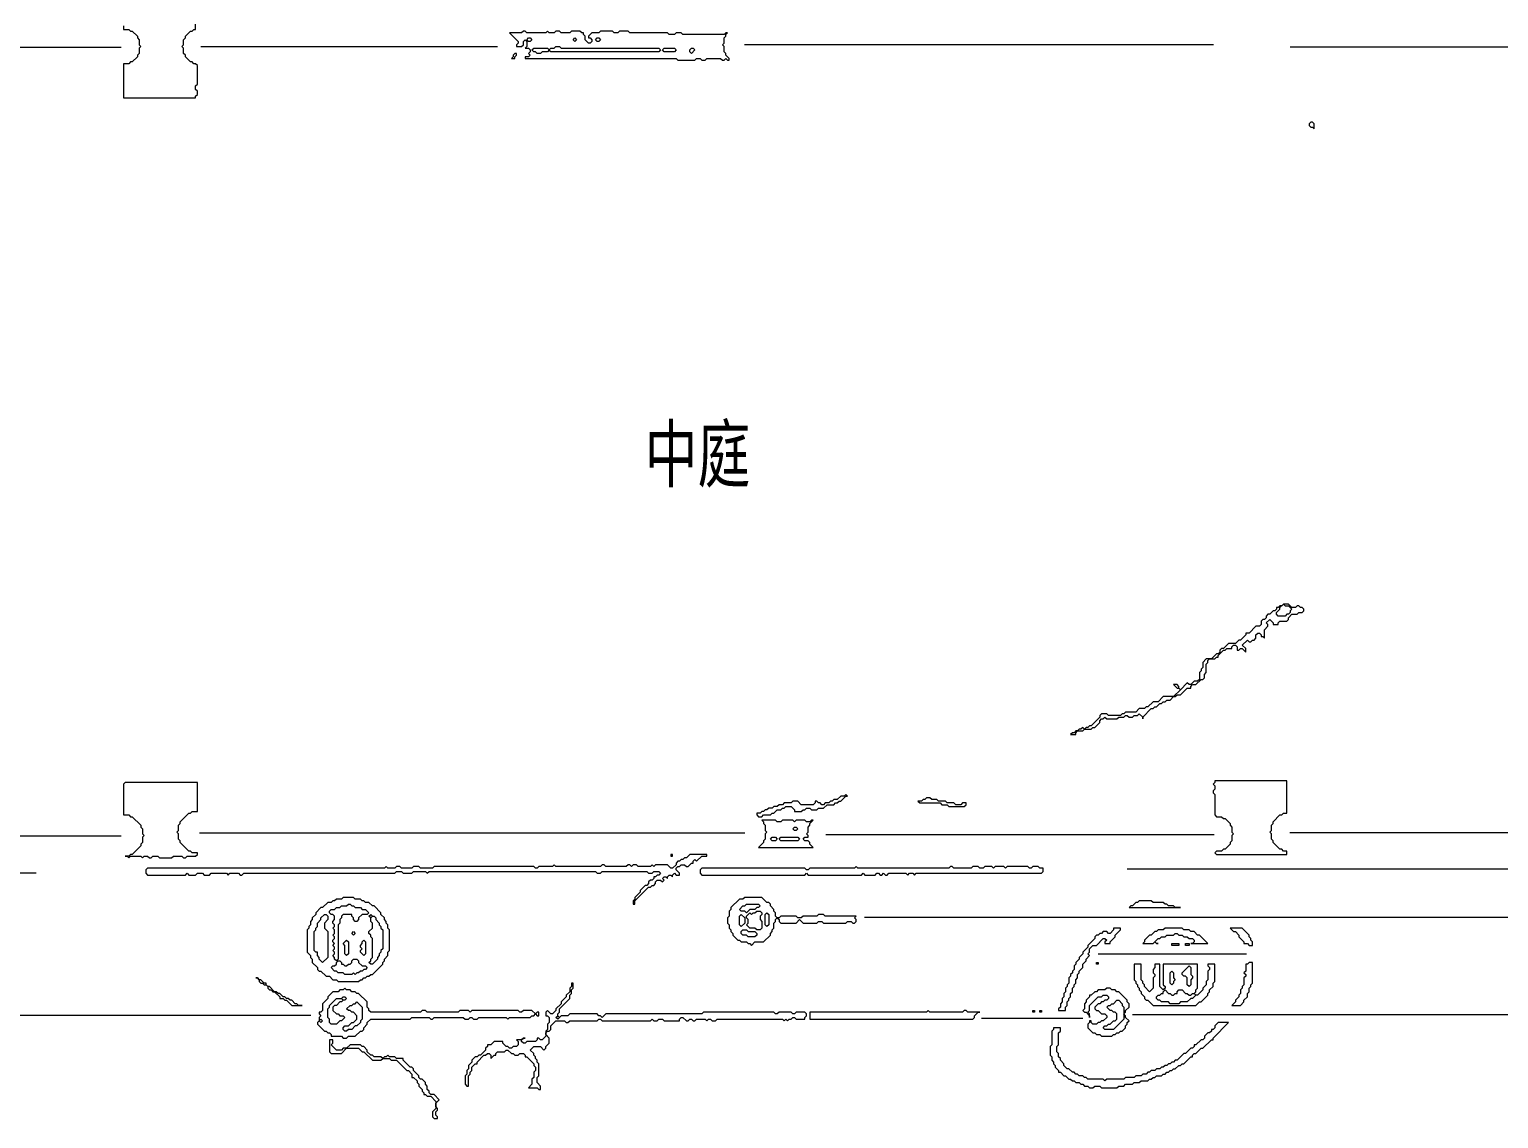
# Model space of a CAD drawing. Header units: millimetres. Extents: x 4 to 412, y 3 to 290.
# Drawn here: x 181.7 to 256.7, y 130.8 to 186.4 of the extents above; entities that cross this region are included whole.
import ezdxf

# ---------------------------------------------------------------- set-up
doc = ezdxf.new("R2010")
doc.units = ezdxf.units.MM
for name, color, linetype, lineweight in [('OCR_TEXT', 6, 'CONTINUOUS', 0), ('TRACE_STRAIGHT', 5, 'CONTINUOUS', 0), ('TRACE_TEXT_SYMBOL', 6, 'CONTINUOUS', 0)]:
    doc.layers.add(name, color=color, linetype=linetype, lineweight=lineweight)
doc.styles.add('wqy-unicode', font='wqy-unicode')

msp = doc.modelspace()

# ---------------------------------------------------------------- linework, layer by layer
at = {"layer": 'TRACE_STRAIGHT', "color": 5}
for p, q in [((165.292, 185.53), (186.402, 185.53)), ((190.474, 185.57), (205.624, 185.57)), ((218.22, 185.674), (242.169, 185.674)), ((246.084, 185.553), (267.119, 185.553)), ((164.114, 145.268), (186.405, 145.268)), ((190.406, 145.432), (218.238, 145.432)), ((222.384, 145.342), (242.198, 145.342)), ((246.058, 145.445), (269.554, 145.445)), ((164.946, 143.386), (182.078, 143.386)), ((237.764, 143.594), (269.439, 143.594)), ((224.348, 141.121), (277.828, 141.121)), ((236.276, 139.243), (243.851, 139.243)), ((163.408, 136.124), (196.095, 136.124)), ((230.32, 135.959), (235.487, 135.959)), ((238.027, 136.159), (268.698, 136.159))]:
    msp.add_line(p, q, dxfattribs=at)
at = {"layer": 'TRACE_TEXT_SYMBOL', "color": 6}
for points in [[(186.533, 186.621), (186.533, 186.446), (186.796, 186.446), (186.884, 186.358), (186.971, 186.358), (187.234, 186.095), (187.234, 186.008), (187.321, 185.92), (187.321, 185.658), (187.409, 185.57), (187.321, 185.482), (187.321, 185.22), (187.234, 185.132), (187.234, 185.045), (186.971, 184.782), (186.884, 184.782), (186.796, 184.694), (186.533, 184.694), (186.533, 182.943), (190.211, 182.943), (190.211, 183.03), (190.299, 183.118), (190.299, 183.293), (190.211, 183.381), (190.211, 183.556), (190.299, 183.643), (190.299, 184.607), (190.211, 184.694), (190.124, 184.694), (190.036, 184.782), (189.949, 184.782), (189.686, 185.045), (189.686, 185.132), (189.598, 185.22), (189.598, 185.482), (189.511, 185.57), (189.598, 185.658), (189.598, 185.92), (189.686, 186.008), (189.686, 186.095), (189.949, 186.358), (190.036, 186.358), (190.124, 186.446), (190.211, 186.446), (190.211, 186.708)], [(206.938, 186.358), (206.851, 186.271), (206.238, 186.271), (206.675, 185.833), (206.675, 185.745), (206.588, 185.658), (206.588, 185.57), (206.851, 185.57), (206.938, 185.658), (206.938, 185.833), (207.026, 185.92), (207.113, 185.833), (207.113, 185.57), (207.026, 185.482), (207.201, 185.482), (207.288, 185.395), (207.288, 185.307), (207.201, 185.22), (207.288, 185.132), (207.201, 185.045), (207.026, 185.045), (207.026, 184.957), (214.732, 184.957), (214.82, 184.869), (215.696, 184.869), (215.783, 184.957), (215.958, 184.957), (216.046, 184.869), (216.221, 184.869), (216.309, 184.957), (217.009, 184.957), (217.097, 184.869), (217.184, 184.869), (217.272, 184.957), (217.359, 184.869), (217.447, 184.869), (217.447, 184.957), (217.272, 185.132), (217.272, 185.22), (217.184, 185.307), (217.184, 185.57), (217.097, 185.658), (217.184, 185.745), (217.184, 186.008), (217.272, 186.095), (217.272, 186.183), (217.359, 186.271), (217.272, 186.271), (217.184, 186.183), (215.083, 186.183), (214.995, 186.271), (214.732, 186.271), (214.645, 186.183), (214.382, 186.183), (214.294, 186.271), (212.368, 186.271), (212.28, 186.358), (211.842, 186.358), (211.755, 186.271), (211.58, 186.271), (211.492, 186.358), (210.879, 186.358), (210.791, 186.271), (210.441, 186.271)], [(210.441, 186.271), (210.266, 186.095), (210.266, 186.008), (210.354, 186.008), (210.441, 185.92), (210.441, 185.833), (210.354, 185.745), (210.266, 185.745), (210.091, 185.92), (210.091, 186.095), (210.003, 186.183), (210.003, 186.271), (209.916, 186.271), (209.828, 186.358), (209.39, 186.358), (209.303, 186.271), (208.865, 186.271), (208.777, 186.358), (208.602, 186.358), (208.514, 186.271), (208.252, 186.271), (208.164, 186.358), (208.077, 186.271), (207.113, 186.271), (207.026, 186.358), (206.938, 186.358)], [(245.734, 157.108), (245.646, 157.021), (245.558, 157.021), (245.471, 156.933), (245.383, 156.933), (245.383, 156.846), (245.296, 156.758), (245.208, 156.758), (245.033, 156.583), (244.945, 156.583), (244.858, 156.495), (244.858, 156.408), (244.77, 156.32), (244.683, 156.32), (244.595, 156.233), (244.595, 156.057), (244.507, 155.97), (244.332, 155.97), (243.982, 155.62), (243.807, 155.62), (243.807, 155.532), (243.544, 155.269), (243.457, 155.269), (243.281, 155.094), (242.931, 155.094), (242.668, 154.831), (242.581, 154.831), (242.493, 154.744), (242.493, 154.656), (242.406, 154.569), (242.318, 154.569), (242.055, 154.306), (241.793, 154.306), (241.618, 154.131), (241.618, 153.868), (241.53, 153.781), (241.53, 153.693), (241.442, 153.605), (241.442, 153.255), (241.355, 153.167), (241.18, 153.167), (241.005, 152.992), (240.917, 152.992), (240.829, 153.08), (240.479, 152.73), (240.392, 152.817), (240.392, 152.905), (240.304, 152.992), (240.129, 152.992), (240.304, 152.817), (240.392, 152.817), (240.479, 152.73), (240.129, 152.379), (239.603, 152.379), (239.341, 152.117), (239.078, 152.117), (238.815, 151.854), (238.728, 151.854), (238.64, 151.766), (238.377, 151.766), (238.202, 151.591), (237.677, 151.591), (237.589, 151.504), (237.502, 151.504)], [(241.005, 152.905), (241.092, 152.992), (241.267, 152.992), (241.53, 153.255), (241.618, 153.255), (241.705, 153.343), (241.705, 153.518), (241.793, 153.605), (241.793, 154.043), (241.88, 154.131), (241.88, 154.218), (241.968, 154.306), (242.231, 154.306), (242.318, 154.394), (242.406, 154.394), (242.406, 154.481), (242.668, 154.744), (242.756, 154.744), (242.844, 154.831), (243.106, 154.831), (243.106, 154.919), (243.194, 155.007), (243.281, 155.007), (243.369, 154.919), (243.369, 154.744), (243.457, 154.744), (243.544, 154.831), (243.632, 154.831), (243.807, 154.656), (243.807, 154.831), (243.632, 155.007), (243.894, 155.269), (243.982, 155.182), (244.07, 155.182), (244.157, 155.269), (244.245, 155.269), (244.332, 155.357), (244.332, 155.532), (244.42, 155.62), (244.507, 155.62), (244.595, 155.532), (244.595, 155.444), (244.683, 155.444), (244.77, 155.357), (244.77, 155.795), (244.945, 155.97), (244.945, 156.057), (244.858, 156.145), (245.033, 156.32), (245.208, 156.145), (245.208, 156.057), (245.471, 156.057), (245.471, 156.145), (245.558, 156.233), (245.909, 156.233), (245.996, 156.32), (245.996, 156.408), (246.171, 156.583), (246.434, 156.583), (246.522, 156.67), (246.697, 156.67), (246.784, 156.758), (246.784, 156.846), (246.697, 156.933)], [(246.697, 156.933), (246.609, 156.933), (246.522, 157.021), (246.434, 157.021), (246.347, 156.933), (246.171, 156.933), (245.996, 157.108), (245.734, 157.108)], [(237.502, 151.504), (237.414, 151.416), (236.801, 151.416), (236.713, 151.504), (236.451, 151.504), (236.363, 151.416), (236.363, 151.328), (235.925, 150.891), (235.838, 150.891), (235.75, 150.803), (235.662, 150.803), (235.575, 150.715), (235.487, 150.803), (235.4, 150.715), (235.312, 150.715), (235.225, 150.628), (235.137, 150.628), (235.049, 150.54), (234.962, 150.54), (234.874, 150.453), (235.137, 150.453), (235.137, 150.54), (235.225, 150.628), (235.487, 150.628), (235.575, 150.715), (235.925, 150.715), (236.013, 150.803), (236.1, 150.803), (236.363, 151.066), (236.363, 151.153), (236.451, 151.241), (236.538, 151.241), (236.626, 151.328), (236.713, 151.241), (237.239, 151.241), (237.326, 151.328), (237.589, 151.328), (237.677, 151.416), (237.764, 151.416), (237.852, 151.328), (238.027, 151.328), (238.115, 151.416), (238.29, 151.416), (238.377, 151.504), (238.552, 151.328), (238.552, 151.241), (238.552, 151.328), (238.99, 151.766), (239.078, 151.766), (239.165, 151.854), (239.253, 151.854), (239.428, 152.029), (239.516, 152.029), (239.603, 152.117), (239.691, 152.117), (239.778, 152.204), (239.954, 152.204), (240.129, 152.379), (240.216, 152.379), (240.304, 152.467), (240.479, 152.467), (240.829, 152.817), (241.005, 152.817), (241.005, 152.905)], [(223.402, 147.388), (223.315, 147.3), (223.139, 147.3), (222.964, 147.125), (222.789, 147.125), (222.701, 147.037), (222.614, 147.037), (222.526, 146.95), (222.351, 146.95), (222.264, 146.862), (222.176, 146.862), (222.088, 146.95), (222.001, 146.95), (221.913, 147.037), (221.826, 147.037), (221.826, 146.95), (221.738, 146.862), (221.125, 146.862), (220.95, 147.037), (220.687, 147.037), (220.6, 146.95), (220.249, 146.95), (220.162, 146.862), (219.987, 146.862), (219.899, 146.775), (219.724, 146.775), (219.636, 146.687), (219.461, 146.687), (219.374, 146.599), (219.286, 146.599), (219.199, 146.512), (219.111, 146.512), (219.023, 146.424), (218.848, 146.424), (218.848, 146.337), (218.936, 146.249), (219.111, 146.249), (219.199, 146.337), (219.549, 146.337), (219.636, 146.424), (219.724, 146.424), (219.899, 146.599), (220.074, 146.599), (220.162, 146.687), (220.249, 146.687), (220.337, 146.775), (220.6, 146.775), (220.775, 146.599), (220.775, 146.512), (221.125, 146.512), (221.213, 146.599), (221.3, 146.599), (221.388, 146.687), (221.563, 146.687), (221.651, 146.599), (221.913, 146.599), (222.001, 146.687), (222.264, 146.687), (222.439, 146.862), (222.789, 146.862), (222.877, 146.95), (222.964, 146.95), (223.052, 147.037), (223.139, 147.037)], [(223.139, 147.037), (223.402, 147.3), (223.49, 147.3), (223.402, 147.388)], [(215.433, 144.322), (215.258, 144.147), (215.17, 144.147), (215.083, 144.06), (214.995, 144.06), (214.907, 143.972), (214.82, 143.972), (214.732, 143.885), (214.732, 143.797), (214.557, 143.622), (214.47, 143.622), (214.294, 143.797), (213.681, 143.797), (213.594, 143.709), (213.506, 143.797), (213.419, 143.709), (212.806, 143.709), (212.718, 143.797), (212.543, 143.797), (212.455, 143.709), (212.368, 143.797), (212.28, 143.797), (212.193, 143.709), (211.142, 143.709), (211.054, 143.797), (210.967, 143.797), (210.879, 143.709), (208.602, 143.709), (208.514, 143.797), (208.427, 143.709), (207.726, 143.709), (207.639, 143.622), (207.551, 143.622), (207.464, 143.709), (202.384, 143.709), (202.297, 143.622), (201.684, 143.622), (201.596, 143.709), (201.333, 143.709), (201.246, 143.622), (200.72, 143.622), (200.633, 143.709), (200.458, 143.709), (200.37, 143.622), (200.02, 143.622), (199.932, 143.709), (199.845, 143.622), (187.759, 143.622), (187.672, 143.534), (187.672, 143.359), (187.759, 143.272), (189.686, 143.272), (189.774, 143.359), (189.861, 143.272), (190.211, 143.272), (190.299, 143.359), (190.562, 143.359), (190.649, 143.272), (190.912, 143.272), (191, 143.359), (191.788, 143.359), (191.875, 143.272), (191.963, 143.359), (192.401, 143.359)], [(214.907, 143.272), (214.907, 143.359), (214.732, 143.534), (214.732, 143.622), (214.82, 143.709), (214.907, 143.709), (214.995, 143.797), (215.17, 143.797), (215.258, 143.709), (215.345, 143.709), (215.52, 143.885), (215.608, 143.885), (215.608, 143.972), (215.696, 144.06), (215.783, 143.972), (216.046, 144.235), (216.309, 144.235), (216.309, 144.322), (215.433, 144.322)], [(192.401, 143.359), (192.488, 143.272), (192.576, 143.272), (192.664, 143.359), (200.37, 143.359), (200.458, 143.447), (200.72, 143.447), (200.808, 143.359), (201.246, 143.359), (201.333, 143.447), (201.946, 143.447), (202.034, 143.359), (202.122, 143.447), (210.616, 143.447), (210.704, 143.359), (210.879, 143.359), (210.967, 143.447), (213.243, 143.447), (213.331, 143.359), (213.506, 143.359), (213.594, 143.447), (213.856, 143.447), (213.944, 143.359), (213.856, 143.272), (213.769, 143.272), (213.681, 143.184), (213.594, 143.184), (213.594, 143.096), (213.506, 143.009), (213.419, 143.009), (213.331, 142.921), (213.331, 142.834), (213.243, 142.746), (213.156, 142.746), (212.893, 142.483), (212.893, 142.396), (212.63, 142.133), (212.63, 142.046), (212.543, 141.958), (212.543, 141.783), (212.63, 141.783), (212.63, 141.958), (213.331, 142.659), (213.419, 142.659), (213.506, 142.746), (213.594, 142.746), (213.681, 142.834), (213.681, 142.921), (213.769, 143.009), (213.944, 143.009), (214.032, 142.921), (214.119, 143.009), (214.032, 143.096), (214.119, 143.184), (214.207, 143.184), (214.294, 143.096), (214.294, 143.184), (214.382, 143.272), (214.47, 143.272), (214.557, 143.184), (214.557, 143.272), (214.645, 143.359), (214.732, 143.272), (214.907, 143.272)], [(197.743, 142.133), (197.655, 142.046), (197.393, 142.046), (197.305, 141.958), (197.217, 141.958), (197.13, 141.87), (196.955, 141.87), (196.692, 141.608), (196.604, 141.608), (196.342, 141.345), (196.342, 141.257), (196.166, 141.082), (196.166, 140.995), (196.079, 140.907), (196.079, 140.732), (195.991, 140.644), (195.991, 140.557), (195.904, 140.469), (195.904, 139.331), (196.079, 139.156), (196.079, 139.068), (196.166, 138.98), (196.166, 138.805), (196.429, 138.543), (196.429, 138.455), (196.517, 138.367), (196.604, 138.367), (196.867, 138.105), (197.042, 138.105), (197.217, 137.93), (197.393, 137.93), (197.48, 137.842), (198.531, 137.842), (198.619, 137.93), (198.706, 137.93), (198.794, 138.017), (198.881, 138.017), (198.969, 138.105), (199.056, 138.105), (199.144, 138.192), (199.232, 138.192), (199.757, 138.718), (199.757, 138.805), (199.845, 138.893), (199.845, 138.98), (200.02, 139.156), (200.02, 139.331), (200.107, 139.418), (200.107, 140.469), (200.02, 140.557), (200.02, 140.732), (199.932, 140.82), (199.932, 140.907), (199.845, 140.995), (199.845, 141.082), (199.669, 141.257), (199.669, 141.345), (199.319, 141.695), (199.232, 141.695), (199.056, 141.87), (198.881, 141.87), (198.794, 141.958), (198.706, 141.958), (198.619, 142.046)], [(198.619, 142.046), (198.356, 142.046), (198.268, 142.133), (197.743, 142.133)], [(218.235, 142.133), (218.148, 142.046), (217.972, 142.046), (217.535, 141.608), (217.535, 141.52), (217.447, 141.433), (217.447, 141.17), (217.359, 141.082), (217.359, 140.82), (217.447, 140.732), (217.447, 140.557), (217.535, 140.469), (217.535, 140.382), (217.622, 140.294), (217.622, 140.206), (217.885, 139.944), (217.972, 139.944), (218.06, 139.856), (218.323, 139.856), (218.41, 139.769), (218.498, 139.769), (218.585, 139.681), (218.761, 139.856), (219.199, 139.856), (219.549, 140.206), (219.549, 140.294), (219.636, 140.382), (219.636, 140.469), (219.724, 140.557), (219.724, 140.82), (219.812, 140.907), (219.812, 140.995), (219.899, 141.082), (219.987, 140.995), (219.987, 140.907), (220.074, 140.82), (220.862, 140.82), (221.038, 140.995), (221.213, 140.82), (221.913, 140.82), (222.001, 140.907), (222.176, 140.907), (222.264, 140.82), (223.402, 140.82), (223.49, 140.907), (223.665, 140.907), (223.752, 140.82), (223.84, 140.82), (223.928, 140.907), (223.928, 140.995), (223.84, 141.082), (223.928, 141.17), (222.351, 141.17), (222.264, 141.257), (222.001, 141.257), (221.913, 141.17), (221.213, 141.17), (221.125, 141.082), (220.95, 141.082), (220.862, 141.17), (220.074, 141.17), (219.987, 141.082), (219.899, 141.082), (219.812, 141.17)], [(219.812, 141.17), (219.812, 141.345), (219.724, 141.433), (219.724, 141.52), (219.549, 141.695), (219.549, 141.783), (219.461, 141.87), (219.374, 141.87), (219.111, 142.133), (218.235, 142.133)], [(237.064, 140.557), (237.064, 140.469), (236.889, 140.294), (236.801, 140.294), (236.713, 140.382), (236.538, 140.382), (236.451, 140.294), (236.363, 140.294), (236.276, 140.206), (236.188, 140.206), (236.1, 140.119), (236.1, 140.031), (235.75, 139.681), (235.75, 139.593), (235.487, 139.331), (235.487, 139.243), (235.312, 139.068), (235.312, 138.98), (235.137, 138.805), (235.137, 138.718), (235.049, 138.63), (235.049, 138.455), (234.962, 138.367), (234.962, 138.28), (234.874, 138.192), (234.874, 138.105), (234.787, 138.017), (234.787, 137.754), (234.699, 137.667), (234.699, 137.579), (234.612, 137.492), (234.612, 137.317), (234.524, 137.229), (234.524, 137.054), (234.436, 136.966), (234.436, 136.791), (234.349, 136.704), (234.349, 136.528), (234.261, 136.441), (234.261, 136.353), (234.612, 136.353), (234.612, 136.528), (234.699, 136.616), (234.699, 136.791), (234.787, 136.879), (234.787, 136.966), (234.874, 137.054), (234.874, 137.229), (234.962, 137.317), (234.962, 137.492), (235.049, 137.579), (235.049, 137.667), (235.137, 137.754), (235.137, 137.93), (235.225, 138.017), (235.225, 138.192), (235.312, 138.28), (235.312, 138.367), (235.487, 138.543), (235.487, 138.718), (235.662, 138.893), (235.662, 138.98), (235.838, 139.156), (235.75, 139.243)], [(235.75, 139.243), (235.838, 139.331), (235.838, 139.506), (236.013, 139.681), (236.188, 139.681), (236.538, 140.031), (236.626, 140.031), (236.713, 139.944), (236.626, 139.856), (236.626, 139.769), (236.889, 139.769), (236.889, 139.856), (237.151, 140.119), (237.151, 140.206), (237.414, 140.469), (237.414, 140.557), (237.064, 140.557)], [(238.115, 138.718), (238.115, 137.93), (238.202, 137.842), (238.202, 137.754), (238.29, 137.667), (238.29, 137.579), (238.377, 137.492), (238.377, 137.404), (238.465, 137.317), (238.465, 137.229), (238.64, 137.054), (238.64, 136.966), (238.728, 136.879), (238.815, 136.879), (239.078, 136.616), (241.267, 136.616), (241.442, 136.791), (241.53, 136.791), (241.88, 137.141), (241.88, 137.229), (241.968, 137.317), (241.968, 137.404), (242.143, 137.579), (242.143, 137.754), (242.231, 137.842), (242.231, 138.718), (241.88, 138.718), (241.88, 138.63), (241.968, 138.543), (241.968, 138.455), (241.88, 138.367), (241.88, 137.93), (241.793, 137.842), (241.793, 137.667), (241.618, 137.492), (241.618, 137.404), (241.355, 137.141), (241.267, 137.141), (241.18, 137.229), (241.267, 137.317), (241.267, 137.404), (241.355, 137.492), (241.355, 138.718), (239.603, 138.718), (239.603, 137.667), (239.691, 137.579), (239.691, 137.492), (239.603, 137.404), (239.428, 137.579), (239.428, 138.718), (239.165, 138.718), (239.165, 138.543), (239.078, 138.455), (239.078, 138.28), (239.165, 138.192), (239.165, 138.105), (239.078, 138.017), (239.078, 137.492), (238.903, 137.317), (238.64, 137.579), (238.64, 137.667), (238.552, 137.754), (238.552, 137.842), (238.465, 137.93)], [(238.465, 137.93), (238.465, 138.718), (238.115, 138.718)], [(197.83, 137.492), (197.743, 137.404), (197.568, 137.404), (197.48, 137.317), (197.217, 137.317), (196.955, 137.054), (196.955, 136.966), (196.692, 136.704), (196.692, 136.353), (196.604, 136.266), (196.517, 136.266), (196.517, 136.178), (196.604, 136.09), (196.517, 136.003), (196.517, 135.828), (196.429, 135.74), (196.429, 135.653), (196.779, 135.302), (196.867, 135.302), (196.955, 135.215), (197.042, 135.215), (197.13, 135.127), (197.13, 135.04), (197.655, 135.04), (197.743, 134.952), (197.918, 134.952), (198.006, 135.04), (198.356, 135.04), (198.619, 135.302), (198.706, 135.302), (198.794, 135.39), (198.794, 135.477), (198.969, 135.653), (198.969, 135.74), (199.144, 135.915), (201.158, 135.915), (201.246, 136.003), (202.122, 136.003), (202.209, 135.915), (202.297, 135.915), (202.384, 136.003), (203.873, 136.003), (203.961, 135.915), (204.136, 135.915), (204.223, 136.003), (204.311, 136.003), (204.398, 135.915), (204.574, 135.915), (204.661, 136.003), (206.062, 136.003), (206.15, 135.915), (206.238, 136.003), (207.288, 136.003), (207.376, 136.09), (207.464, 136.09), (207.551, 136.178), (207.639, 136.09), (207.726, 136.09), (207.726, 136.266), (207.639, 136.266), (207.551, 136.178), (207.376, 136.353), (206.938, 136.353), (206.851, 136.266)], [(206.851, 136.266), (206.763, 136.266), (206.675, 136.353), (204.311, 136.353), (204.223, 136.266), (204.136, 136.353), (203.698, 136.353), (203.61, 136.266), (202.034, 136.266), (201.946, 136.353), (201.771, 136.353), (201.684, 136.266), (199.144, 136.266), (199.056, 136.353), (199.056, 136.441), (198.969, 136.528), (198.969, 136.791), (198.531, 137.229), (198.443, 137.229), (198.356, 137.317), (198.181, 137.317), (198.093, 137.404), (197.918, 137.404), (197.83, 137.492)], [(209.39, 137.754), (209.39, 137.579), (209.303, 137.492), (209.303, 137.317), (209.127, 137.141), (209.127, 137.054), (208.865, 136.791), (208.865, 136.704), (208.602, 136.441), (208.602, 136.353), (208.427, 136.178), (208.339, 136.178), (208.164, 136.353), (208.077, 136.266), (208.077, 136.09), (208.164, 136.09), (208.252, 136.003), (208.252, 135.74), (208.164, 135.653), (208.164, 135.39), (208.077, 135.302), (208.077, 135.04), (207.901, 134.864), (207.814, 134.864), (207.726, 134.952), (207.639, 134.952), (207.639, 134.864), (207.551, 134.777), (207.113, 134.777), (207.026, 134.689), (206.938, 134.689), (206.851, 134.777), (206.851, 134.864), (206.938, 134.952), (207.026, 134.952), (206.938, 134.952), (206.851, 134.864), (206.588, 134.864), (206.675, 134.777), (206.675, 134.602), (206.588, 134.514), (206.413, 134.514), (206.325, 134.427), (206.238, 134.427), (206.15, 134.514), (206.062, 134.514), (205.887, 134.689), (205.887, 134.777), (205.449, 134.777), (205.274, 134.602), (205.099, 134.602), (205.099, 134.514), (205.011, 134.427), (205.011, 134.339), (204.749, 134.076), (204.661, 134.076), (204.574, 133.989), (204.486, 133.989), (204.311, 133.814), (204.311, 133.726), (204.136, 133.551), (204.136, 133.376), (204.048, 133.288), (204.048, 133.113)], [(219.812, 136.178), (219.724, 136.266), (216.133, 136.266), (216.046, 136.178), (211.142, 136.178), (210.967, 136.003), (210.879, 136.09), (210.791, 136.09), (210.704, 136.178), (209.303, 136.178), (209.215, 136.09), (208.865, 136.09), (208.777, 136.003), (208.69, 136.09), (208.69, 136.178), (208.777, 136.266), (208.777, 136.441), (209.303, 136.966), (209.303, 137.141), (209.39, 137.229), (209.39, 137.404), (209.478, 137.492), (209.478, 137.754), (209.39, 137.754)], [(236.713, 137.492), (236.626, 137.404), (236.276, 137.404), (236.188, 137.317), (236.1, 137.317), (235.925, 137.141), (235.838, 137.141), (235.838, 137.054), (235.662, 136.879), (235.662, 136.791), (235.575, 136.704), (235.575, 136.441), (235.487, 136.353), (235.575, 136.266), (235.662, 136.266), (235.838, 136.09), (235.838, 136.003), (235.838, 136.178), (235.75, 136.266), (235.838, 136.353), (235.838, 136.616), (236.276, 137.054), (236.451, 137.054), (236.538, 137.141), (236.713, 137.141), (236.801, 137.054), (236.801, 136.966), (236.713, 136.879), (236.626, 136.879), (236.538, 136.791), (236.451, 136.791), (236.363, 136.704), (236.276, 136.704), (236.1, 136.528), (236.1, 136.441), (236.188, 136.353), (236.276, 136.353), (236.451, 136.178), (236.626, 136.178), (236.713, 136.09), (236.713, 136.003), (236.538, 135.828), (236.451, 135.828), (236.363, 135.74), (236.276, 135.74), (236.188, 135.653), (236.013, 135.653), (235.925, 135.74), (235.925, 135.828), (235.838, 135.828), (235.838, 135.74), (235.75, 135.653), (235.75, 135.477), (236.013, 135.215), (236.1, 135.215), (236.188, 135.127), (236.363, 135.127), (236.451, 135.04), (236.976, 135.04), (237.064, 135.127), (237.151, 135.127), (237.239, 135.215), (237.326, 135.215), (237.414, 135.302)], [(237.414, 135.302), (237.502, 135.302), (237.677, 135.477), (237.677, 135.565), (237.764, 135.653), (237.764, 135.74), (237.852, 135.828), (237.677, 136.003), (237.677, 136.09), (237.589, 136.178), (237.677, 136.266), (237.677, 136.353), (237.852, 136.528), (237.852, 136.704), (237.764, 136.791), (237.764, 136.879), (237.326, 137.317), (237.239, 137.317), (237.151, 137.404), (236.976, 137.404), (236.889, 137.492), (236.713, 137.492)], [(208.077, 134.514), (208.252, 134.689), (208.252, 134.952), (208.077, 135.127), (208.077, 135.215), (208.164, 135.302), (208.252, 135.302), (208.339, 135.39), (208.339, 135.565), (208.602, 135.828), (209.04, 135.828), (209.127, 135.74), (209.215, 135.74), (209.303, 135.828), (210.704, 135.828), (210.791, 135.915), (210.879, 135.915), (210.967, 135.828), (213.419, 135.828), (213.506, 135.915), (213.594, 135.828), (213.769, 135.828), (213.856, 135.915), (214.032, 135.915), (214.119, 135.828), (214.907, 135.828), (214.907, 135.915), (214.995, 136.003), (215.083, 136.003), (215.258, 135.828), (215.345, 135.828), (215.433, 135.915), (215.52, 135.915), (215.608, 135.828), (215.696, 135.828), (215.783, 135.915), (216.221, 135.915), (216.309, 135.828), (216.396, 135.915), (216.484, 135.915), (216.571, 135.828), (216.746, 135.828), (216.834, 135.915), (220.162, 135.915), (220.249, 135.828), (220.337, 135.915), (220.425, 135.828), (220.512, 135.915), (220.6, 135.915), (220.687, 136.003), (220.775, 136.003), (220.862, 135.915), (221.3, 135.915), (221.3, 136.003), (221.388, 136.09), (221.388, 136.178), (221.3, 136.266), (220.862, 136.266), (220.775, 136.178), (220.687, 136.178), (220.6, 136.266), (219.987, 136.266), (219.899, 136.178), (219.812, 136.178)], [(242.406, 135.74), (242.231, 135.565), (242.231, 135.477), (242.143, 135.39), (242.055, 135.39), (242.055, 135.302), (241.968, 135.215), (241.88, 135.215), (241.705, 135.04), (241.705, 134.952), (241.618, 134.864), (241.53, 134.864), (241.267, 134.602), (241.18, 134.602), (241.18, 134.514), (241.092, 134.427), (241.005, 134.427), (240.742, 134.164), (240.654, 134.164), (240.304, 133.814), (240.216, 133.814), (240.129, 133.726), (240.041, 133.726), (239.954, 133.638), (239.866, 133.638), (239.778, 133.551), (239.691, 133.551), (239.603, 133.463), (239.516, 133.463), (239.428, 133.376), (239.253, 133.376), (239.165, 133.288), (238.99, 133.288), (238.903, 133.201), (238.815, 133.201), (238.728, 133.113), (238.552, 133.113), (238.465, 133.025), (238.202, 133.025), (238.115, 132.938), (237.677, 132.938), (237.589, 132.85), (236.713, 132.85), (236.626, 132.763), (236.538, 132.85), (235.75, 132.85), (235.662, 132.938), (235.575, 132.938), (235.487, 133.025), (235.312, 133.025), (235.225, 133.113), (235.137, 133.113), (235.049, 133.201), (234.962, 133.201), (234.787, 133.376), (234.699, 133.376), (234.524, 133.551), (234.524, 133.638), (234.349, 133.814), (234.349, 133.901), (234.261, 133.989), (234.261, 134.164), (234.174, 134.251), (234.174, 134.514)], [(240.654, 133.638), (241.005, 133.989), (241.092, 133.989), (241.092, 134.076), (241.18, 134.164), (241.267, 134.164), (241.53, 134.427), (241.618, 134.427), (242.055, 134.864), (242.143, 134.864), (242.143, 134.952), (242.931, 135.74), (242.406, 135.74)], [(234.174, 134.514), (234.261, 134.602), (234.261, 135.215), (234.349, 135.302), (234.349, 135.477), (233.999, 135.477), (233.999, 135.39), (233.911, 135.302), (233.911, 134.602), (233.823, 134.514), (233.823, 134.076), (233.911, 133.989), (233.911, 133.814), (233.999, 133.726), (233.999, 133.638), (234.086, 133.551), (234.086, 133.463), (234.261, 133.288), (234.261, 133.201), (234.349, 133.201), (234.524, 133.025), (234.612, 133.025), (234.787, 132.85), (234.874, 132.85), (234.962, 132.763), (235.049, 132.763), (235.137, 132.675), (235.312, 132.675), (235.4, 132.588), (235.487, 132.588), (235.575, 132.5), (235.75, 132.5), (235.838, 132.412), (236.013, 132.412), (236.1, 132.5), (236.363, 132.5), (236.451, 132.412), (237.239, 132.412), (237.326, 132.5), (237.589, 132.5), (237.677, 132.588), (238.027, 132.588), (238.115, 132.675), (238.377, 132.675), (238.465, 132.763), (238.815, 132.763), (238.903, 132.85), (238.99, 132.85), (239.078, 132.938), (239.165, 132.938), (239.253, 133.025), (239.516, 133.025), (239.603, 133.113), (239.691, 133.113), (239.778, 133.201), (239.866, 133.201), (239.954, 133.288), (240.041, 133.288), (240.129, 133.376), (240.216, 133.376), (240.392, 133.551), (240.479, 133.551), (240.567, 133.638), (240.654, 133.638)], [(197.042, 134.864), (197.042, 134.251), (197.13, 134.164), (197.655, 134.164), (197.918, 134.427), (198.531, 134.427), (198.706, 134.251), (198.794, 134.251), (199.232, 133.814), (199.669, 133.814), (199.757, 133.901), (200.107, 133.901), (200.195, 133.814), (200.458, 133.814), (200.983, 133.288), (201.071, 133.288), (201.246, 133.113), (201.246, 132.938), (201.333, 132.938), (201.509, 132.763), (201.509, 132.675), (201.596, 132.588), (201.596, 132.5), (201.771, 132.325), (201.771, 132.237), (201.859, 132.15), (201.859, 132.062), (201.946, 132.062), (202.034, 131.974), (202.209, 131.974), (202.472, 131.712), (202.472, 131.361), (202.297, 131.186), (202.297, 130.924), (202.384, 130.836), (202.559, 130.836), (202.559, 130.924), (202.472, 131.011), (202.472, 131.186), (202.559, 131.274), (202.559, 131.361), (202.472, 131.449), (202.472, 131.624), (202.647, 131.799), (202.384, 132.062), (202.209, 132.062), (202.122, 132.15), (202.122, 132.237), (202.034, 132.325), (202.034, 132.5), (201.946, 132.588), (201.946, 132.675), (201.771, 132.85), (201.684, 132.85), (201.596, 132.938), (201.596, 133.025), (201.333, 133.288), (201.333, 133.376), (201.246, 133.463), (201.158, 133.463), (200.808, 133.814), (200.808, 133.901), (200.458, 133.901), (200.37, 133.989)], [(200.37, 133.989), (200.107, 133.989), (200.02, 134.076), (199.932, 133.989), (199.845, 133.989), (199.757, 133.901), (199.669, 133.989), (199.319, 133.989), (199.232, 134.076), (199.144, 134.076), (198.969, 134.251), (198.969, 134.339), (198.794, 134.514), (198.706, 134.514), (198.619, 134.602), (198.093, 134.602), (197.918, 134.427), (197.743, 134.427), (197.655, 134.339), (197.393, 134.339), (197.13, 134.602), (197.217, 134.689), (197.217, 134.864), (197.042, 134.864)], [(204.048, 133.113), (203.961, 133.025), (203.961, 132.588), (204.048, 132.5), (204.136, 132.5), (204.136, 133.025), (204.223, 133.113), (204.223, 133.201), (204.311, 133.288), (204.311, 133.463), (204.486, 133.638), (204.574, 133.638), (204.574, 133.726), (204.924, 134.076), (205.011, 134.076), (205.099, 134.164), (205.187, 134.164), (205.274, 134.076), (205.274, 133.901), (205.449, 134.076), (205.537, 134.076), (205.537, 134.164), (205.624, 134.251), (205.975, 134.251), (206.062, 134.339), (206.15, 134.339), (206.325, 134.164), (206.413, 134.164), (206.5, 134.076), (206.675, 134.076), (206.763, 134.164), (206.938, 134.164), (207.026, 134.076), (207.026, 133.989), (207.113, 133.989), (207.464, 133.638), (207.464, 133.551), (207.551, 133.463), (207.551, 133.288), (207.464, 133.201), (207.464, 132.938), (207.376, 132.85), (207.376, 132.588), (207.201, 132.412), (207.639, 132.412), (207.726, 132.325), (207.814, 132.325), (207.814, 132.5), (207.639, 132.675), (207.639, 132.938), (207.726, 133.025), (207.726, 133.638), (207.639, 133.726), (207.639, 133.814), (207.551, 133.901), (207.551, 133.989), (207.464, 134.076), (207.464, 134.164), (207.288, 134.339), (207.464, 134.514), (207.814, 134.514), (207.989, 134.339), (208.077, 134.427), (208.077, 134.514)]]:
    msp.add_lwpolyline(points, dxfattribs=at)
for points in [[(207.113, 185.92), (207.201, 186.008), (207.288, 186.008), (207.376, 185.92), (207.288, 185.833), (207.201, 185.833)], [(209.478, 185.92), (209.565, 186.008), (209.653, 185.92), (209.565, 185.833)], [(210.616, 185.92), (210.704, 186.008), (210.791, 186.008), (210.879, 185.92), (210.791, 185.833), (210.704, 185.833)], [(207.376, 185.395), (207.464, 185.482), (208.164, 185.482), (208.252, 185.395), (208.164, 185.307), (207.901, 185.307), (207.814, 185.22), (207.639, 185.22), (207.551, 185.307), (207.464, 185.307)], [(208.514, 185.482), (208.602, 185.57), (208.777, 185.57), (208.865, 185.482), (213.856, 185.482), (213.944, 185.395), (213.856, 185.307), (208.339, 185.307), (208.252, 185.395), (208.339, 185.482)], [(214.032, 185.395), (214.119, 185.482), (214.645, 185.482), (214.732, 185.395), (214.645, 185.307), (214.119, 185.307)], [(215.433, 185.395), (215.52, 185.482), (215.608, 185.482), (215.696, 185.395), (215.52, 185.22), (215.433, 185.307)], [(206.5, 185.22), (206.413, 185.132), (206.413, 185.045), (206.325, 184.957), (206.5, 184.957), (206.5, 185.045), (206.588, 185.132), (206.588, 185.22)], [(247.135, 181.717), (247.047, 181.629), (247.047, 181.542), (247.135, 181.454), (247.222, 181.454), (247.31, 181.366), (247.31, 181.629), (247.222, 181.717)], [(245.734, 157.108), (245.821, 157.021), (245.996, 157.021), (246.171, 156.846), (246.084, 156.758), (246.084, 156.67), (245.996, 156.583), (245.909, 156.583), (245.821, 156.495), (245.471, 156.495), (245.383, 156.583), (245.383, 156.67), (245.558, 156.846), (245.558, 156.933)], [(186.621, 148.001), (186.533, 147.913), (186.533, 146.337), (186.796, 146.337), (186.884, 146.249), (186.971, 146.249), (187.409, 145.811), (187.409, 145.724), (187.497, 145.636), (187.497, 145.373), (187.584, 145.286), (187.497, 145.198), (187.497, 144.935), (187.409, 144.848), (187.409, 144.76), (186.971, 144.322), (186.884, 144.322), (186.796, 144.235), (186.621, 144.235), (186.708, 144.235), (186.796, 144.147), (186.884, 144.235), (187.409, 144.235), (187.497, 144.147), (187.584, 144.235), (187.759, 144.235), (187.847, 144.147), (187.934, 144.147), (188.022, 144.235), (188.285, 144.235), (188.372, 144.147), (188.985, 144.147), (189.073, 144.235), (189.511, 144.235), (189.598, 144.147), (189.686, 144.147), (189.774, 144.235), (190.211, 144.235), (190.299, 144.322), (190.299, 144.41), (190.036, 144.41), (189.949, 144.498), (189.861, 144.498), (189.423, 144.935), (189.423, 145.023), (189.336, 145.111), (189.336, 145.373), (189.248, 145.461), (189.336, 145.549), (189.336, 145.811), (189.423, 145.899), (189.423, 145.986), (189.861, 146.424), (189.949, 146.424), (190.036, 146.512), (190.299, 146.512), (190.299, 148.001)], [(242.231, 148.088), (242.231, 148.001), (242.143, 147.913), (242.231, 147.825), (242.231, 147.65), (242.143, 147.563), (242.143, 147.475), (242.231, 147.388), (242.231, 146.337), (242.318, 146.249), (242.581, 146.249), (242.668, 146.162), (242.756, 146.162), (243.019, 145.899), (243.019, 145.811), (243.106, 145.724), (243.106, 145.461), (243.194, 145.373), (243.106, 145.286), (243.106, 145.023), (243.019, 144.935), (243.019, 144.848), (242.756, 144.585), (242.668, 144.585), (242.581, 144.498), (242.318, 144.498), (242.231, 144.41), (242.318, 144.322), (245.909, 144.322), (245.909, 144.498), (245.734, 144.498), (245.646, 144.585), (245.558, 144.585), (245.208, 144.935), (245.208, 145.023), (245.121, 145.111), (245.121, 145.373), (245.033, 145.461), (245.121, 145.549), (245.121, 145.811), (245.208, 145.899), (245.208, 145.986), (245.558, 146.337), (245.646, 146.337), (245.734, 146.424), (245.909, 146.424), (245.909, 148.088)], [(227.518, 147.212), (227.431, 147.125), (227.343, 147.125), (227.255, 147.037), (227.08, 147.037), (227.168, 146.95), (228.219, 146.95), (228.306, 146.862), (228.569, 146.862), (228.657, 146.775), (229.445, 146.775), (229.532, 146.862), (229.532, 146.95), (229.357, 146.95), (229.27, 146.862), (229.007, 146.862), (228.919, 146.95), (228.569, 146.95), (228.481, 147.037), (228.131, 147.037), (228.044, 147.125), (227.781, 147.125), (227.693, 147.212)], [(219.111, 146.074), (219.199, 145.986), (219.199, 145.899), (219.286, 145.811), (219.286, 145.549), (219.374, 145.461), (219.286, 145.373), (219.286, 145.111), (219.199, 145.023), (219.199, 144.935), (218.936, 144.673), (221.738, 144.673), (221.563, 144.848), (221.563, 144.935), (221.475, 145.023), (221.3, 145.023), (221.213, 145.111), (221.3, 145.198), (221.475, 145.198), (221.475, 145.286), (221.388, 145.373), (221.475, 145.461), (221.475, 145.724), (221.563, 145.811), (221.563, 145.899), (221.738, 146.074), (221.651, 146.074), (221.563, 145.986), (221.388, 145.986), (221.3, 146.074), (220.862, 146.074), (220.775, 145.986), (220.687, 146.074), (220.162, 146.074), (220.074, 145.986), (219.899, 145.986), (219.812, 146.074)], [(220.687, 145.636), (220.775, 145.724), (220.862, 145.724), (220.95, 145.636), (220.862, 145.549), (220.775, 145.549)], [(219.549, 145.111), (219.636, 145.198), (219.812, 145.198), (219.899, 145.111), (219.812, 145.023), (219.636, 145.023)], [(219.987, 145.111), (220.074, 145.198), (220.95, 145.198), (221.038, 145.111), (220.95, 145.023), (220.074, 145.023)], [(214.47, 144.322), (214.47, 144.235), (214.557, 144.235), (214.557, 144.322)], [(223.928, 143.709), (223.84, 143.622), (221.563, 143.622), (221.475, 143.534), (221.388, 143.534), (221.3, 143.622), (216.046, 143.622), (215.958, 143.534), (215.958, 143.359), (216.046, 143.272), (221.3, 143.272), (221.388, 143.359), (221.475, 143.272), (224.19, 143.272), (224.278, 143.359), (224.365, 143.272), (224.891, 143.272), (224.978, 143.359), (225.066, 143.359), (225.154, 143.272), (225.241, 143.272), (225.329, 143.359), (225.416, 143.272), (225.504, 143.272), (225.591, 143.359), (226.467, 143.359), (226.555, 143.272), (226.642, 143.359), (226.817, 143.359), (226.905, 143.272), (226.993, 143.359), (233.386, 143.359), (233.473, 143.447), (233.473, 143.622), (233.298, 143.622), (233.21, 143.709), (232.948, 143.709), (232.86, 143.622), (232.773, 143.622), (232.685, 143.709), (231.634, 143.709), (231.546, 143.622), (231.459, 143.709), (231.021, 143.709), (230.933, 143.622), (230.846, 143.709), (230.496, 143.709), (230.408, 143.622), (230.233, 143.622), (230.145, 143.709), (229.883, 143.709), (229.795, 143.622), (228.919, 143.622), (228.832, 143.709), (228.744, 143.709), (228.657, 143.622), (224.015, 143.622)], [(197.918, 141.695), (198.006, 141.783), (198.093, 141.783), (198.181, 141.695), (198.268, 141.695), (198.356, 141.608), (198.619, 141.608), (198.706, 141.52), (198.881, 141.52), (199.056, 141.345), (198.969, 141.257), (198.706, 141.257), (198.531, 141.082), (198.531, 140.995), (198.443, 140.907), (198.356, 140.907), (198.268, 140.995), (198.268, 141.082), (198.181, 141.17), (198.181, 141.257), (197.743, 141.257), (197.655, 141.17), (197.655, 141.082), (197.568, 140.995), (197.568, 140.82), (197.48, 140.732), (197.48, 138.98), (197.393, 138.893), (197.305, 138.98), (197.305, 139.068), (197.217, 139.156), (197.305, 139.243), (197.305, 139.331), (197.217, 139.418), (197.305, 139.506), (197.305, 139.593), (197.217, 139.681), (197.305, 139.769), (197.217, 139.856), (197.217, 139.944), (197.305, 140.031), (197.305, 140.119), (197.217, 140.206), (197.305, 140.294), (197.305, 140.469), (197.217, 140.557), (197.305, 140.644), (197.305, 140.732), (197.217, 140.82), (197.217, 140.907), (197.305, 140.995), (197.305, 141.17), (197.217, 141.257), (197.13, 141.257), (197.042, 141.345), (197.042, 141.433), (197.13, 141.52), (197.305, 141.52), (197.393, 141.608), (197.568, 141.608), (197.655, 141.695)], [(218.235, 141.695), (218.323, 141.783), (218.936, 141.783), (219.023, 141.695), (218.936, 141.608), (218.848, 141.608), (218.761, 141.52), (218.498, 141.52), (218.323, 141.345), (218.235, 141.433), (218.06, 141.433), (217.972, 141.52), (218.148, 141.695)], [(238.377, 141.958), (238.29, 141.87), (238.202, 141.87), (238.027, 141.695), (237.939, 141.695), (237.852, 141.608), (240.479, 141.608), (240.216, 141.608), (240.129, 141.695), (239.866, 141.695), (239.778, 141.783), (239.691, 141.783), (239.603, 141.87), (239.078, 141.87), (238.99, 141.958)], [(196.779, 141.257), (196.867, 141.257), (196.955, 141.17), (196.955, 140.995), (196.779, 140.82), (196.779, 140.557), (196.955, 140.382), (196.955, 139.068), (196.692, 138.805), (196.517, 138.98), (196.517, 139.068), (196.429, 139.156), (196.429, 139.331), (196.342, 139.331), (196.254, 139.418), (196.254, 140.382), (196.342, 140.469), (196.342, 140.557), (196.429, 140.644), (196.429, 140.82), (196.604, 140.995), (196.604, 141.082)], [(199.056, 141.17), (199.144, 141.257), (199.232, 141.17), (199.144, 141.082)], [(199.144, 141.082), (199.232, 141.17), (199.319, 141.17), (199.407, 141.082), (199.407, 140.995), (199.582, 140.82), (199.582, 140.732), (199.669, 140.644), (199.669, 140.557), (199.757, 140.469), (199.757, 139.506), (199.669, 139.418), (199.669, 139.331), (199.582, 139.243), (199.582, 139.156), (199.494, 139.068), (199.494, 138.98), (199.232, 138.718), (199.144, 138.718), (199.056, 138.805), (199.144, 138.893), (199.144, 138.98), (199.232, 139.068), (199.232, 140.031), (199.144, 140.119), (199.144, 140.206), (199.056, 140.294), (199.056, 140.382), (199.232, 140.557), (199.232, 140.82), (199.144, 140.907)], [(217.972, 141.17), (218.06, 141.257), (218.235, 141.082), (218.235, 140.82), (218.06, 140.644), (217.972, 140.732)], [(218.761, 141.345), (218.848, 141.433), (219.023, 141.433), (219.111, 141.345), (219.111, 141.257), (219.023, 141.17), (219.023, 140.995), (219.111, 140.907), (219.111, 140.557), (219.023, 140.469), (218.848, 140.469), (218.761, 140.557), (218.498, 140.557), (218.323, 140.732), (218.41, 140.82), (218.41, 140.995), (218.323, 141.082), (218.323, 141.17), (218.498, 141.345), (218.585, 141.257), (218.673, 141.345)], [(219.286, 141.257), (219.374, 141.345), (219.461, 141.257), (219.461, 140.732), (219.374, 140.644), (219.286, 140.732)], [(198.181, 140.294), (198.268, 140.382), (198.356, 140.294), (198.268, 140.206)], [(218.06, 140.382), (218.148, 140.469), (218.323, 140.469), (218.41, 140.382), (218.761, 140.382), (218.848, 140.294), (218.848, 140.206), (218.761, 140.119), (218.41, 140.119), (218.323, 140.206), (218.148, 140.206), (218.06, 140.294)], [(239.691, 140.557), (239.603, 140.469), (239.341, 140.469), (239.253, 140.382), (239.165, 140.382), (238.99, 140.206), (238.903, 140.206), (238.64, 139.944), (238.64, 139.856), (238.552, 139.769), (239.078, 139.769), (239.165, 139.856), (239.253, 139.769), (239.341, 139.769), (239.253, 139.769), (239.165, 139.856), (239.341, 140.031), (239.428, 140.031), (239.516, 140.119), (239.691, 140.119), (239.778, 140.206), (240.129, 140.206), (240.216, 140.294), (240.304, 140.294), (240.392, 140.206), (240.567, 140.206), (240.654, 140.119), (240.829, 140.119), (240.917, 140.031), (241.092, 140.031), (241.18, 139.944), (241.18, 139.856), (241.092, 139.769), (241.005, 139.769), (241.88, 139.769), (241.442, 140.206), (241.355, 140.206), (241.18, 140.382), (241.005, 140.382), (240.917, 140.469), (240.654, 140.469), (240.567, 140.557)], [(243.019, 140.557), (243.194, 140.382), (243.281, 140.382), (243.457, 140.206), (243.457, 140.119), (243.719, 139.856), (243.719, 139.769), (243.894, 139.769), (243.982, 139.681), (244.157, 139.681), (244.157, 139.856), (244.07, 139.944), (244.07, 140.031), (243.982, 140.119), (243.982, 140.206), (243.632, 140.557)], [(197.918, 139.944), (198.006, 139.856), (198.006, 139.243), (197.918, 139.156), (197.83, 139.243), (197.83, 139.681), (197.743, 139.769)], [(198.706, 139.856), (198.794, 139.944), (198.881, 139.856), (198.881, 139.243), (198.794, 139.156), (198.619, 139.331), (198.619, 139.418), (198.706, 139.506), (198.619, 139.593), (198.619, 139.681), (198.706, 139.769)], [(240.041, 139.769), (240.392, 139.769), (240.392, 139.681), (240.041, 139.681)], [(240.742, 139.769), (240.917, 139.769), (240.917, 139.681), (240.742, 139.681)], [(198.181, 138.893), (198.268, 138.98), (198.443, 138.98), (198.531, 138.893), (198.531, 138.805), (198.706, 138.63), (198.881, 138.63), (198.969, 138.543), (198.881, 138.455), (198.794, 138.455), (198.706, 138.367), (198.619, 138.367), (198.531, 138.28), (198.443, 138.28), (198.356, 138.192), (198.268, 138.28), (198.181, 138.192), (197.83, 138.192), (197.743, 138.28), (197.48, 138.28), (197.393, 138.367), (197.305, 138.367), (197.13, 138.543), (197.217, 138.63), (197.305, 138.63), (197.393, 138.718), (197.393, 138.805), (197.48, 138.893), (197.568, 138.893), (197.655, 138.805), (197.655, 138.718), (197.743, 138.718), (197.83, 138.63), (197.918, 138.63), (198.006, 138.718), (198.093, 138.718), (198.181, 138.805)], [(236.188, 138.805), (236.276, 138.805), (236.276, 138.718), (236.188, 138.718)], [(243.982, 138.805), (243.894, 138.718), (243.807, 138.718), (243.807, 138.367), (243.719, 138.28), (243.807, 138.192), (243.807, 138.105), (243.719, 138.017), (243.719, 137.667), (243.632, 137.579), (243.632, 137.492), (243.544, 137.404), (243.544, 137.229), (243.457, 137.141), (243.457, 137.054), (243.281, 136.879), (243.281, 136.791), (243.106, 136.616), (243.544, 136.616), (243.719, 136.791), (243.719, 136.879), (243.894, 137.054), (243.894, 137.229), (243.982, 137.317), (243.982, 137.492), (244.07, 137.579), (244.07, 137.667), (244.157, 137.754), (244.157, 138.805)], [(193.277, 138.017), (193.364, 138.017), (193.452, 137.93), (193.452, 137.842), (193.539, 137.754), (193.627, 137.754), (193.714, 137.667), (193.802, 137.667), (193.89, 137.579), (193.89, 137.492), (193.977, 137.404), (194.065, 137.404), (194.152, 137.317), (194.24, 137.317), (194.503, 137.054), (194.503, 136.966), (194.678, 136.966), (194.765, 136.879), (194.853, 136.879), (195.116, 136.616), (195.641, 136.616), (195.466, 136.616), (195.378, 136.704), (195.291, 136.704), (195.116, 136.879), (195.028, 136.879), (194.94, 136.966), (194.853, 136.966), (194.765, 137.054), (194.678, 137.054), (194.503, 137.229), (194.415, 137.229), (194.327, 137.317), (194.24, 137.317), (193.977, 137.579), (193.89, 137.579), (193.802, 137.667), (193.802, 137.754), (193.714, 137.754), (193.539, 137.93), (193.452, 137.93), (193.364, 138.017)], [(239.954, 138.28), (240.041, 138.367), (240.129, 138.28), (240.129, 138.017), (240.216, 137.93), (240.129, 137.842), (240.129, 137.754), (240.041, 137.667), (239.954, 137.754)], [(240.917, 138.63), (241.005, 138.543), (241.005, 138.192), (241.092, 138.105), (241.092, 138.017), (241.005, 137.93), (241.005, 137.667), (240.917, 137.579), (240.829, 137.667), (240.829, 138.017), (240.742, 138.105), (240.654, 138.105), (240.567, 138.192), (240.567, 138.28)], [(239.603, 137.317), (239.691, 137.404), (239.866, 137.229), (239.954, 137.229), (240.041, 137.141), (240.129, 137.141), (240.216, 137.229), (240.304, 137.229), (240.304, 137.317), (240.392, 137.404), (240.567, 137.404), (240.742, 137.229), (240.829, 137.229), (240.917, 137.141), (241.005, 137.141), (241.092, 137.229), (241.18, 137.229), (241.267, 137.141), (241.092, 136.966), (241.005, 136.966), (240.829, 136.791), (240.479, 136.791), (240.392, 136.704), (239.954, 136.704), (239.866, 136.791), (239.516, 136.791), (239.428, 136.879), (239.341, 136.879), (239.253, 136.966), (239.253, 137.054), (239.341, 137.141), (239.428, 137.141), (239.516, 137.229), (239.603, 137.229)], [(197.393, 136.966), (197.655, 136.966), (197.743, 136.879), (197.655, 136.791), (197.568, 136.791), (197.393, 136.616), (197.305, 136.616), (197.217, 136.528), (197.217, 136.353), (197.393, 136.178), (197.48, 136.178), (197.568, 136.09), (197.743, 136.09), (197.83, 136.003), (197.655, 135.828), (197.568, 135.828), (197.393, 135.653), (197.13, 135.653), (197.042, 135.74), (197.042, 135.915), (196.955, 136.003), (196.955, 136.441), (197.042, 136.528), (197.042, 136.616)], [(197.655, 136.966), (197.743, 137.054), (197.83, 137.054), (197.918, 136.966), (197.83, 136.879), (197.743, 136.879)], [(198.356, 136.704), (198.443, 136.791), (198.706, 136.528), (198.706, 135.915), (198.619, 135.828), (198.619, 135.74), (198.443, 135.565), (198.356, 135.565), (198.181, 135.39), (198.006, 135.39), (197.918, 135.302), (197.83, 135.302), (197.743, 135.39), (197.743, 135.477), (197.83, 135.565), (198.006, 135.565), (198.181, 135.74), (198.268, 135.74), (198.443, 135.915), (198.443, 136.09), (198.268, 136.266), (198.181, 136.266), (198.093, 136.353), (198.006, 136.353), (197.918, 136.441), (198.093, 136.616), (198.181, 136.616), (198.268, 136.704)], [(237.239, 136.879), (237.326, 136.879), (237.502, 136.704), (237.502, 136.616), (237.589, 136.528), (237.589, 135.915), (237.064, 135.39), (236.626, 135.39), (236.538, 135.477), (236.626, 135.565), (236.713, 135.565), (236.801, 135.653), (236.889, 135.653), (237.064, 135.828), (237.151, 135.828), (237.239, 135.915), (237.239, 136.178), (237.151, 136.266), (237.064, 136.266), (236.976, 136.353), (236.889, 136.353), (236.713, 136.528), (236.801, 136.616), (236.889, 136.616), (236.976, 136.704), (237.064, 136.704)], [(196.517, 135.828), (196.604, 135.915), (196.692, 135.828), (196.604, 135.74)], [(208.602, 136.003), (208.69, 136.09), (208.777, 136.003), (208.69, 135.915)], [(227.606, 136.353), (227.518, 136.266), (221.563, 136.266), (221.563, 135.915), (229.883, 135.915), (229.97, 136.003), (229.97, 136.09), (230.145, 136.266), (230.233, 136.266), (229.62, 136.266), (229.532, 136.353), (229.445, 136.353), (229.357, 136.266), (227.693, 136.266)], [(232.948, 136.353), (233.035, 136.353), (233.035, 136.266), (232.948, 136.266)], [(233.298, 136.353), (233.386, 136.353), (233.386, 136.266), (233.298, 136.266)]]:
    msp.add_lwpolyline(points, close=True, dxfattribs=at)

# ---------------------------------------------------------------- texts
at = {"layer": 'OCR_TEXT', "color": 6, "style": 'wqy-unicode', "width": 0.706138}
msp.add_text('中庭', height=2.8006, dxfattribs=at).set_placement((213.13, 163.364))

doc.saveas('drawing.dxf')
